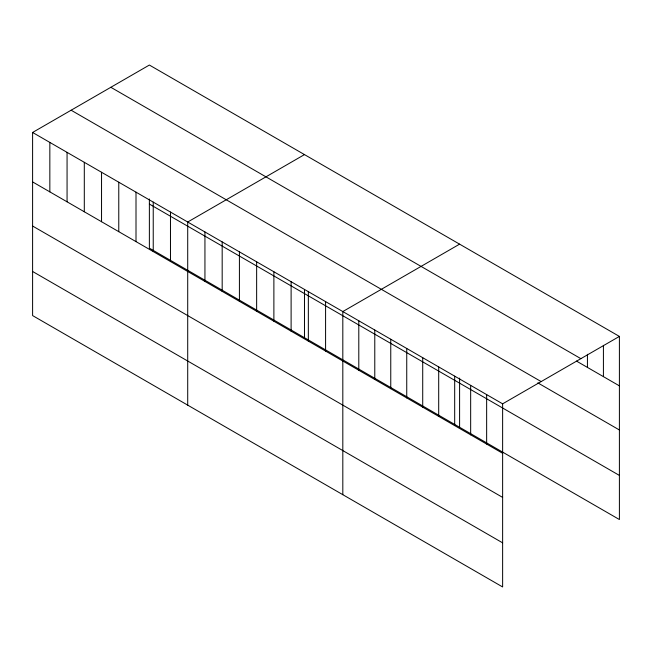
<?xml version="1.0" encoding="UTF-8"?>
<svg xmlns="http://www.w3.org/2000/svg" width="652" height="652" viewBox="0 0 652 652"><rect width="100%" height="100%" fill="white"/><g stroke="black" fill="none" stroke-linecap="round" stroke-linejoin="round"><path stroke-width="0.98" d="M32.6 132.462L502.627 403.832L502.627 586.955L32.6 315.584L32.6 132.462L149.373 65.045L619.4 336.416L619.4 519.538L149.373 248.167L149.373 199.007M304.484 154.597L187.711 222.014L187.711 405.137M459.595 244.15L342.813 311.566L342.813 494.689M502.627 403.832L619.4 336.416M110.84 87.295L580.867 358.657M576.507 361.102L619.4 385.862M71.133 110.221L541.16 381.583M537.81 382.871L619.4 429.978M149.373 204.06L619.4 475.422M32.6 181.916L502.627 453.287M32.6 226.032L502.627 497.394M32.6 271.476L502.627 542.847M603.418 345.348L603.418 376.636M587.436 354.289L587.436 367.41M486.645 394.607L486.645 444.061M470.662 385.381L470.662 434.835M459.595 378.111L459.595 427.272M454.68 376.155L454.68 425.601M438.698 366.929L438.698 416.375M422.716 357.695L422.716 407.15M406.742 348.47L406.742 397.924M390.76 339.244L390.76 388.698M374.778 330.018L374.778 379.472M358.796 320.792L358.796 370.246M325.584 301.615L325.584 351.069M308.347 291.664L308.347 341.118M304.484 289.57L304.484 337.72M291.11 281.713L291.11 331.167M273.881 271.77L273.881 321.216M256.643 261.819L256.643 311.273M239.414 251.868L239.414 301.322M222.177 241.916L222.177 291.371M204.94 231.965L204.94 281.419M170.474 212.063L170.474 261.517M153.236 202.12L153.236 251.566M136.007 192.169L136.007 241.623M118.77 182.218L118.77 231.672M101.541 172.267L101.541 221.721M84.304 162.315L84.304 211.77M67.066 152.364L67.066 201.818M49.837 142.413L49.837 191.867"/></g></svg>
